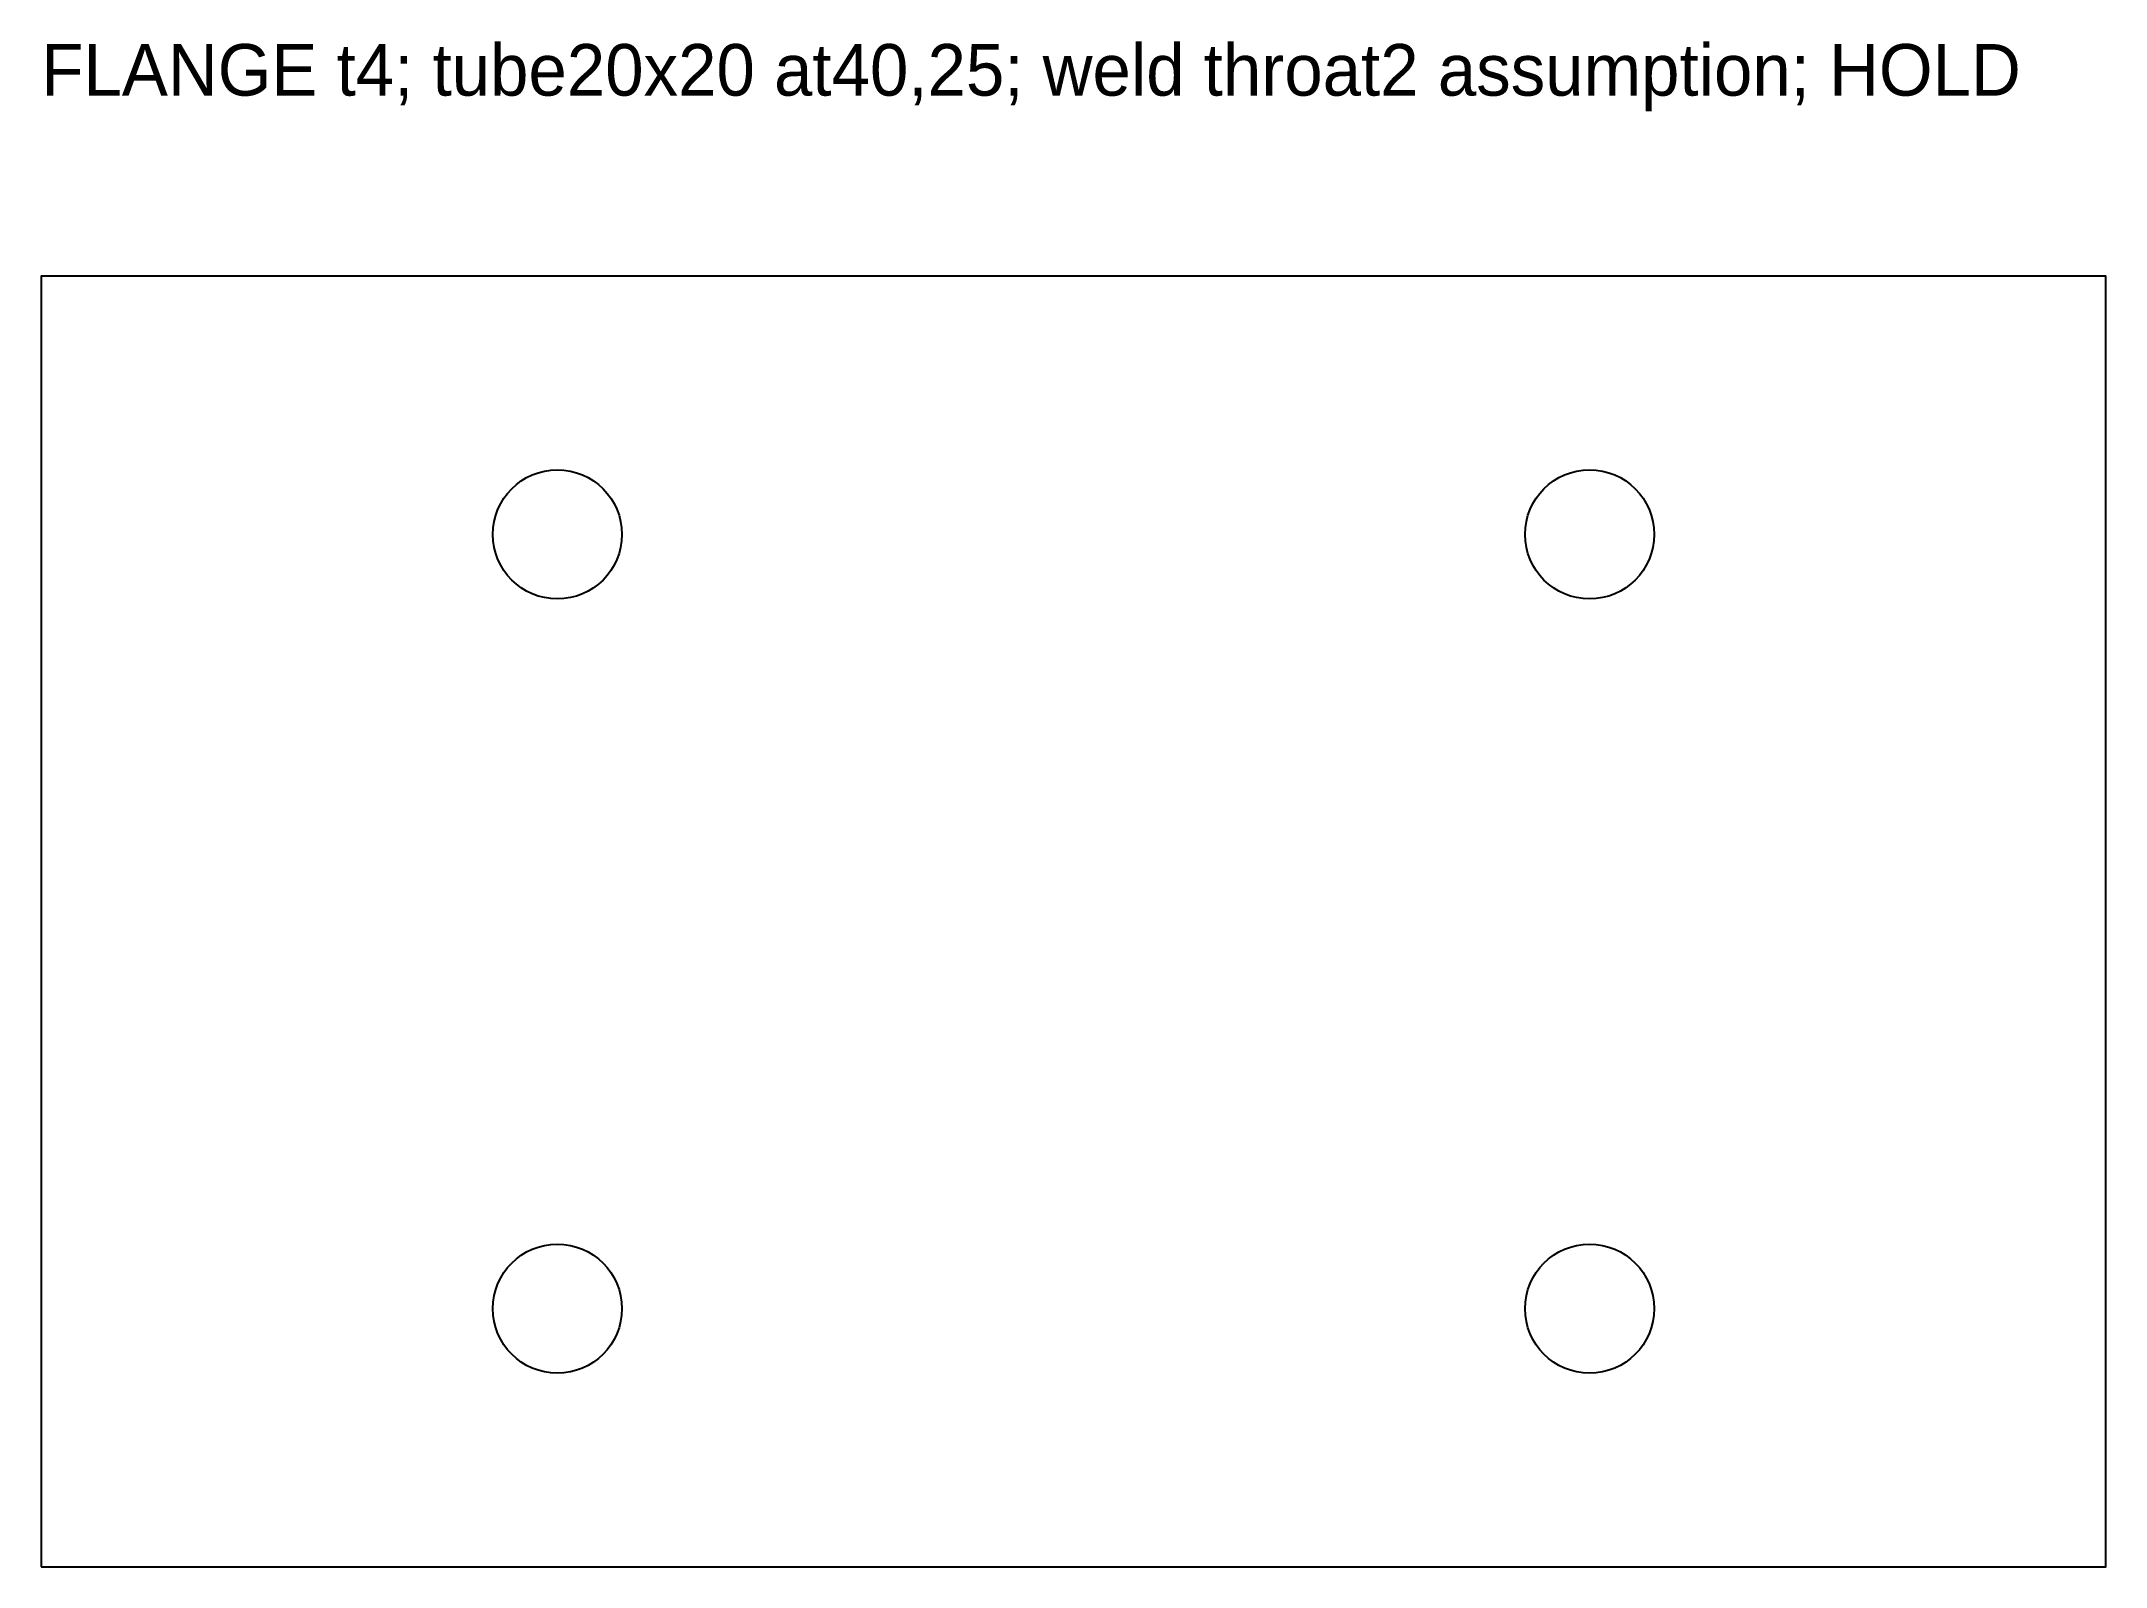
# Model space of a CAD drawing. Header units: millimetres. Extents: x 0 to 80, y 0 to 59.1.
import ezdxf

# ---------------------------------------------------------------- set-up
doc = ezdxf.new("R2010")
doc.units = ezdxf.units.MM
for name, color, linetype in [('CUT_OUTER', 7, 'Continuous'), ('DRILL_THRU', 7, 'Continuous'), ('INFO_NO_CUT', 7, 'Continuous')]:
    doc.layers.add(name, color=color, linetype=linetype)

msp = doc.modelspace()

# ---------------------------------------------------------------- linework, layer by layer
at = {"layer": 'CUT_OUTER'}
msp.add_lwpolyline([(0, 0), (80, 0), (80, 50), (0, 50)], close=True, dxfattribs=at)
at = {"layer": 'DRILL_THRU'}
for centre in [(20, 40), (60, 40), (20, 10), (60, 10)]:
    msp.add_circle(centre, 2.5, dxfattribs=at)

# ---------------------------------------------------------------- texts
at = {"layer": 'INFO_NO_CUT'}
msp.add_text('FLANGE t4; tube20x20 at40,25; weld throat2 assumption; HOLD', height=2, dxfattribs=at).set_placement((0, 57))

doc.saveas('drawing.dxf')
